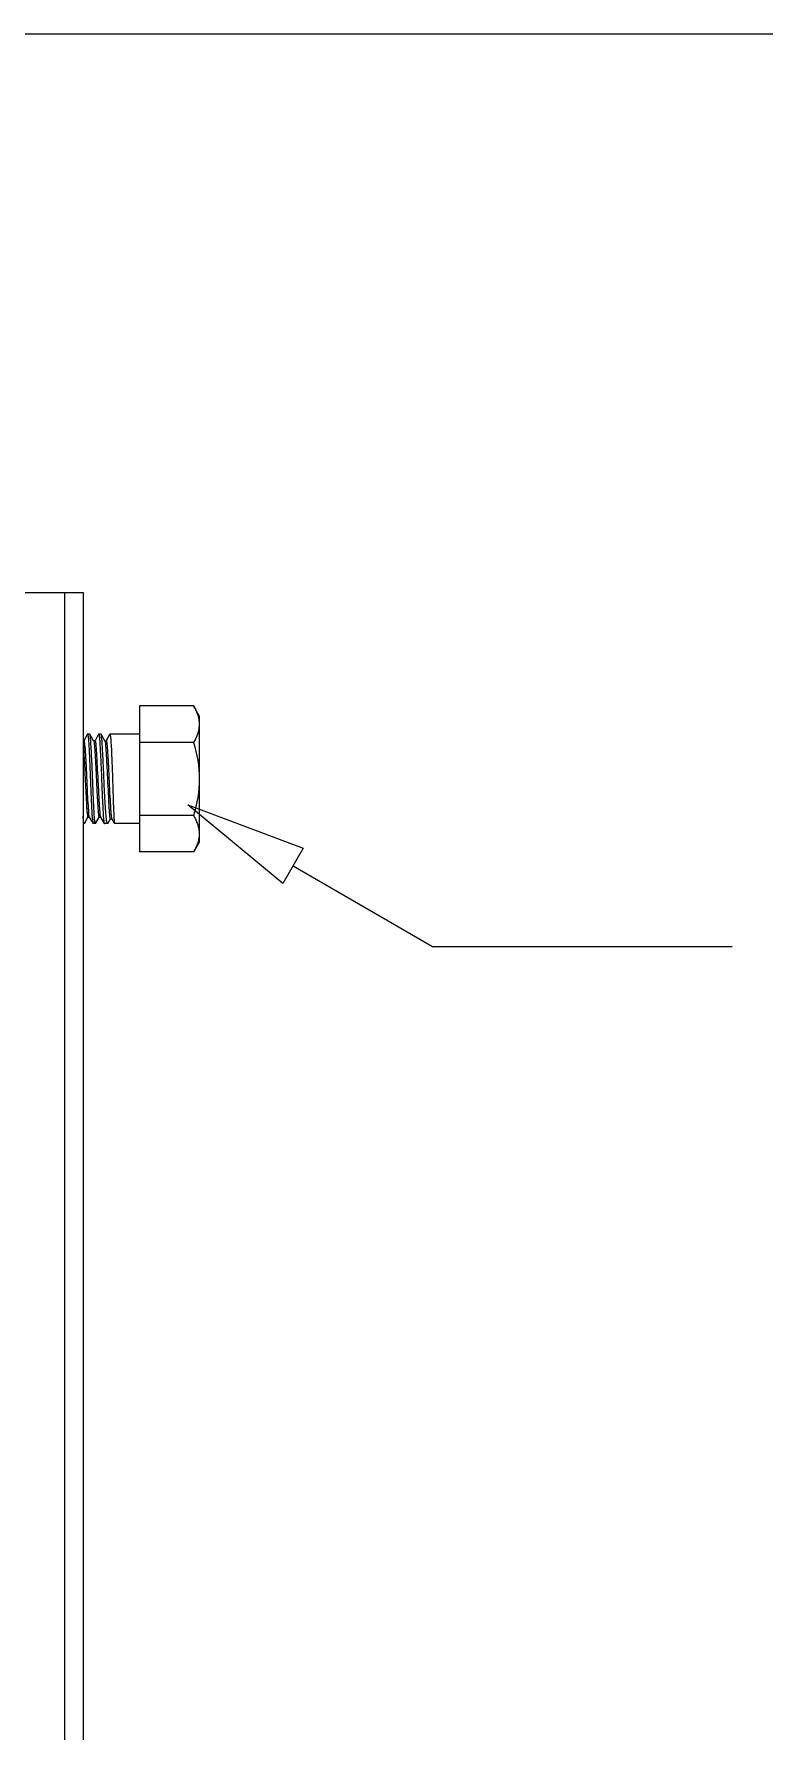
# Model space of a CAD drawing. Extents: x 69728788 to 150676229, y 20327566 to 43663798.
# Drawn here: x 75456291 to 75456738, y 20755173 to 20756210 of the extents above; entities that cross this region are included whole.
import ezdxf

# ---------------------------------------------------------------- set-up
doc = ezdxf.new("R2010")
doc.units = 0
doc.header["$LTSCALE"] = 1000
doc.header["$MEASUREMENT"] = 0
doc.layers.get('0').update_dxf_attribs({"linetype": 'CONTINUOUS'})
doc.layers.add('02___PRT_ALL_AXES', color=7, linetype='CONTINUOUS')

msp = doc.modelspace()

# ---------------------------------------------------------------- linework, layer by layer
at = {"color": 0, "linetype": 'Continuous'}
msp.add_line((75456116.6, 20755868.8), (75456321.5, 20755868.8), dxfattribs=at)
at = {"color": 7, "linetype": 'Continuous'}
for p, q in [((75456310.1, 20755868.8), (75456310.1, 20754593.8)), ((75456321.5, 20755868.8), (75456321.5, 20754593.8)), ((75456356, 20755799.6), (75456356, 20755710.3)), ((75456321.9, 20755778.3), (75456321.5, 20755778.3)), ((75456324.1, 20755782.2), (75456321.8, 20755778.3)), ((75456324.1, 20755782.2), (75456324.1, 20755782.3)), ((75456325.5, 20755782.3), (75456324.1, 20755782.3)), ((75456325.6, 20755782.2), (75456325.5, 20755782.3)), ((75456327.8, 20755778.3), (75456325.6, 20755782.2)), ((75456327.9, 20755778.2), (75456327.8, 20755778.3)), ((75456328.7, 20755778.3), (75456327.8, 20755778.3)), ((75456327.9, 20755778.2), (75456327.9, 20755778.1)), ((75456330.9, 20755782.2), (75456328.7, 20755778.3)), ((75456330.9, 20755782.2), (75456331, 20755782.3)), ((75456332.3, 20755782.3), (75456331, 20755782.3)), ((75456332.4, 20755782.2), (75456332.3, 20755782.3)), ((75456334.7, 20755778.2), (75456332.4, 20755782.2)), ((75456334.7, 20755778.3), (75456335.5, 20755778.3)), ((75456334.7, 20755778.2), (75456334.8, 20755778.1)), ((75456335.5, 20755778.3), (75456337.8, 20755782.3)), ((75456337.7, 20755782.2), (75456335.5, 20755778.3)), ((75456337.7, 20755782.2), (75456337.8, 20755782.3)), ((75456356, 20755782.3), (75456337.8, 20755782.3)), ((75456322.1, 20755727.6), (75456321.5, 20755727.6)), ((75456322.2, 20755727.7), (75456322.1, 20755727.6)), ((75456322.2, 20755727.7), (75456324.4, 20755731.5)), ((75456324.4, 20755731.6), (75456325.2, 20755731.6)), ((75456325.1, 20755731.8), (75456325.2, 20755731.6)), ((75456325.2, 20755731.6), (75456327.5, 20755727.7)), ((75456325.2, 20755731.6), (75456325.2, 20755731.6)), ((75456327.5, 20755727.7), (75456327.6, 20755727.6)), ((75456328.9, 20755727.6), (75456327.6, 20755727.6)), ((75456329, 20755727.7), (75456328.9, 20755727.6)), ((75456329, 20755727.7), (75456331.2, 20755731.5)), ((75456331.2, 20755731.6), (75456332.1, 20755731.6)), ((75456332, 20755731.7), (75456332, 20755731.6)), ((75456332, 20755731.6), (75456332.1, 20755731.6)), ((75456332.1, 20755731.6), (75456334.3, 20755727.7)), ((75456334.3, 20755727.7), (75456334.4, 20755727.6)), ((75456336.3, 20755727.6), (75456334.4, 20755727.6)), ((75456336.5, 20755727.7), (75456336.3, 20755727.6)), ((75456336.5, 20755727.7), (75456338.1, 20755730.5)), ((75456338.1, 20755730.6), (75456338.9, 20755730.6)), ((75456338.9, 20755730.6), (75456340.6, 20755727.7)), ((75456340.6, 20755727.7), (75456340.7, 20755727.6)), ((75456356, 20755727.6), (75456340.7, 20755727.6))]:
    msp.add_line(p, q, dxfattribs=at)
at = {"color": 4}
msp.add_lwpolyline([(75456443.6, 20755691.1), (75456385.4, 20755739.1), (75456456, 20755712.6)], close=True, dxfattribs=at)
msp.add_lwpolyline([(75456449.8, 20755701.8), (75456535, 20755652.5)], dxfattribs=at)
at = {"color": 4, "extrusion": (0, 1, 0), "elevation": 20755652.5}
msp.add_lwpolyline([(-75456535, 0), (-75456718.3, 0)], dxfattribs=at)
at = {"color": 7, "linetype": 'Continuous'}
for points, knots in [([(75456321.5, 20755775.9), (75456321.8, 20755772.2), (75456322.1, 20755766.1), (75456322.6, 20755757.3), (75456322.9, 20755749.8), (75456323.2, 20755743.8), (75456323.5, 20755739.5), (75456323.6, 20755736.8), (75456323.8, 20755734.7), (75456324, 20755733), (75456324.1, 20755732.2), (75456324.3, 20755731.6), (75456324.4, 20755731.6)], [0, 0, 0, 0, 0.247646, 0.416756, 0.591971, 0.753843, 0.82405, 0.884422, 0.933288, 0.969311, 0.991574, 1, 1, 1, 1]), ([(75456321.9, 20755778.3), (75456322, 20755778.3), (75456322.1, 20755777.5), (75456322.3, 20755776.5), (75456322.5, 20755774.4), (75456322.7, 20755771.8), (75456322.9, 20755768.5), (75456323.2, 20755763.4), (75456323.5, 20755756.4), (75456323.9, 20755748.1), (75456324.2, 20755740.8), (75456324.7, 20755735.5), (75456324.8, 20755732.6), (75456325.1, 20755731.8)], [0, 0, 0, 0, 0.009861, 0.036418, 0.079269, 0.13699, 0.207575, 0.28855, 0.470002, 0.656005, 0.820572, 0.94075, 1, 1, 1, 1]), ([(75456324.1, 20755782.3), (75456324.1, 20755782.3), (75456324.2, 20755782.3), (75456324.2, 20755782.3), (75456324.2, 20755782.3)], [0, 0, 0, 0, 0.495642, 1, 1, 1, 1]), ([(75456324.2, 20755782.3), (75456324.4, 20755782.2), (75456324.4, 20755781.3), (75456324.7, 20755780), (75456324.8, 20755777.4), (75456325, 20755774.2), (75456325.2, 20755770.3), (75456325.5, 20755764), (75456325.8, 20755755.7), (75456326.2, 20755745.9), (75456326.5, 20755738.4), (75456326.8, 20755733.3), (75456327, 20755730.6), (75456327.3, 20755728.9), (75456327.3, 20755727.9), (75456327.5, 20755727.7)], [0, 0, 0, 0, 0.010807, 0.039039, 0.08401, 0.144142, 0.217265, 0.300718, 0.486187, 0.673761, 0.836333, 0.900675, 0.950462, 0.983919, 1, 1, 1, 1]), ([(75456328.9, 20755727.6), (75456328.7, 20755727.6), (75456328.7, 20755728.6), (75456328.4, 20755729.8), (75456328.3, 20755732.4), (75456328.1, 20755735.5), (75456327.9, 20755739.5), (75456327.6, 20755745.7), (75456327.3, 20755754.1), (75456326.9, 20755763.8), (75456326.5, 20755771.4), (75456326.2, 20755776.5), (75456326.1, 20755779.2), (75456325.8, 20755781), (75456325.7, 20755781.9), (75456325.6, 20755782.2)], [0, 0, 0, 0, 0.009937, 0.037394, 0.081764, 0.141482, 0.214378, 0.297782, 0.483611, 0.671943, 0.835376, 0.900095, 0.95018, 0.983836, 1, 1, 1, 1]), ([(75456327.9, 20755778.1), (75456328.2, 20755777.3), (75456328.4, 20755774.5), (75456328.8, 20755769.2), (75456329.2, 20755761.9), (75456329.6, 20755753.6), (75456329.9, 20755746.6), (75456330.2, 20755741.4), (75456330.4, 20755738.1), (75456330.6, 20755735.5), (75456330.7, 20755733.4), (75456331, 20755732.4), (75456331.1, 20755731.6), (75456331.2, 20755731.6)], [0, 0, 0, 0, 0.058061, 0.17756, 0.341977, 0.528262, 0.710254, 0.791529, 0.862402, 0.920373, 0.963418, 0.990098, 1, 1, 1, 1]), ([(75456328.7, 20755778.3), (75456328.9, 20755778.3), (75456328.9, 20755777.5), (75456329.2, 20755776.5), (75456329.3, 20755774.4), (75456329.5, 20755771.8), (75456329.7, 20755768.5), (75456330, 20755763.3), (75456330.3, 20755756.2), (75456330.8, 20755747.9), (75456331.1, 20755740.6), (75456331.6, 20755735.4), (75456331.7, 20755732.5), (75456332, 20755731.7)], [0, 0, 0, 0, 0.009936, 0.036715, 0.079918, 0.138092, 0.209199, 0.290719, 0.473148, 0.659662, 0.823957, 0.942903, 1, 1, 1, 1]), ([(75456331, 20755782.3), (75456331, 20755782.3), (75456331, 20755782.3), (75456331, 20755782.3), (75456331, 20755782.3)], [0, 0, 0, 0, 0.495657, 1, 1, 1, 1]), ([(75456331, 20755782.3), (75456331.2, 20755782.2), (75456331.2, 20755781.3), (75456331.5, 20755780), (75456331.6, 20755777.4), (75456331.8, 20755774.2), (75456332, 20755770.3), (75456332.3, 20755764), (75456332.7, 20755755.7), (75456333, 20755745.9), (75456333.4, 20755738.4), (75456333.7, 20755733.3), (75456333.8, 20755730.6), (75456334.1, 20755728.9), (75456334.2, 20755727.9), (75456334.3, 20755727.7)], [0, 0, 0, 0, 0.010805, 0.039035, 0.084006, 0.144137, 0.217258, 0.300707, 0.486178, 0.673755, 0.836333, 0.900676, 0.950463, 0.983919, 1, 1, 1, 1]), ([(75456336.3, 20755727.6), (75456336.1, 20755727.6), (75456336, 20755728.6), (75456335.7, 20755729.8), (75456335.5, 20755732.4), (75456335.2, 20755735.5), (75456335, 20755739.5), (75456334.6, 20755745.7), (75456334.2, 20755754), (75456333.8, 20755763.8), (75456333.4, 20755771.4), (75456333.1, 20755776.5), (75456332.9, 20755779.2), (75456332.7, 20755781), (75456332.6, 20755781.9), (75456332.4, 20755782.2)], [0, 0, 0, 0, 0.010502, 0.038099, 0.08249, 0.142166, 0.214982, 0.298287, 0.483891, 0.672026, 0.835341, 0.900033, 0.950117, 0.983795, 1, 1, 1, 1]), ([(75456334.8, 20755778.1), (75456335.1, 20755777.2), (75456335.2, 20755774.2), (75456335.7, 20755768.7), (75456336, 20755761.1), (75456336.4, 20755752.7), (75456336.8, 20755745.6), (75456337, 20755740.3), (75456337.2, 20755737), (75456337.4, 20755734.4), (75456337.6, 20755732.3), (75456337.8, 20755731.4), (75456337.9, 20755730.6), (75456338.1, 20755730.6)], [0, 0, 0, 0, 0.061527, 0.184105, 0.350401, 0.536806, 0.717122, 0.79706, 0.866437, 0.922927, 0.964691, 0.990471, 1, 1, 1, 1]), ([(75456335.5, 20755778.3), (75456335.7, 20755778.3), (75456335.8, 20755777.4), (75456336, 20755776.4), (75456336.2, 20755774.1), (75456336.4, 20755771.4), (75456336.6, 20755767.9), (75456336.9, 20755762.4), (75456337.2, 20755755.1), (75456337.6, 20755746.6), (75456338, 20755740), (75456338.3, 20755735.6), (75456338.4, 20755733.3), (75456338.7, 20755731.7), (75456338.8, 20755730.9), (75456338.9, 20755730.6)], [0, 0, 0, 0, 0.010274, 0.038063, 0.082846, 0.143014, 0.216332, 0.300061, 0.486006, 0.673588, 0.835722, 0.899843, 0.949562, 0.983245, 1, 1, 1, 1]), ([(75456337.8, 20755782.3), (75456337.8, 20755782.3), (75456337.8, 20755782.3), (75456337.8, 20755782.3), (75456337.8, 20755782.3)], [0, 0, 0, 0, 0.495641, 1, 1, 1, 1]), ([(75456337.8, 20755782.3), (75456338, 20755782.2), (75456338, 20755781.2), (75456338.3, 20755779.9), (75456338.4, 20755777.3), (75456338.7, 20755774.1), (75456338.8, 20755770.1), (75456339.1, 20755763.8), (75456339.4, 20755755.4), (75456339.7, 20755745.6), (75456339.9, 20755738), (75456340.2, 20755733), (75456340.3, 20755730.4), (75456340.5, 20755728.7), (75456340.5, 20755727.9), (75456340.6, 20755727.7)], [0, 0, 0, 0, 0.010957, 0.039614, 0.085254, 0.146244, 0.220349, 0.304833, 0.492159, 0.680724, 0.842834, 0.906272, 0.954681, 0.986284, 1, 1, 1, 1]), ([(75456322.1, 20755727.6), (75456322, 20755727.6), (75456321.9, 20755728.2), (75456321.7, 20755728.9), (75456321.6, 20755730.4), (75456321.5, 20755731.5), (75456321.5, 20755732.2)], [0, 0, 0, 0, 0.071979, 0.263441, 0.574766, 1, 1, 1, 1])]:
    msp.add_open_spline(points, degree=3, knots=knots, dxfattribs=at)
at = {"layer": '02___PRT_ALL_AXES', "color": 0, "linetype": 'Continuous'}
msp.add_line((75455680.4, 20756210.3), (75460686.7, 20756210.3), dxfattribs=at)
at = {"layer": '02___PRT_ALL_AXES', "color": 7, "linetype": 'Continuous'}
for p, q in [((75456389, 20755799.6), (75456356, 20755799.6)), ((75456392.4, 20755793.6), (75456389, 20755799.6)), ((75456392.4, 20755793.6), (75456392.4, 20755716.2)), ((75456325.5, 20755782.3), (75456324.1, 20755782.3)), ((75456332.3, 20755782.3), (75456331, 20755782.3)), ((75456356, 20755782.3), (75456337.8, 20755782.3)), ((75456389, 20755777.3), (75456356, 20755777.3)), ((75456322.1, 20755727.6), (75456321.5, 20755727.6)), ((75456328.9, 20755727.6), (75456327.6, 20755727.6)), ((75456336.3, 20755727.6), (75456334.4, 20755727.6)), ((75456356, 20755727.6), (75456340.7, 20755727.6)), ((75456389, 20755732.6), (75456356, 20755732.6)), ((75456392.4, 20755716.2), (75456389, 20755710.3)), ((75456389, 20755710.3), (75456356, 20755710.3))]:
    msp.add_line(p, q, dxfattribs=at)
for points, knots in [([(75456389, 20755799.6), (75456389.5, 20755798.7), (75456391.3, 20755795.3), (75456392.4, 20755791.4), (75456392.4, 20755788.5)], [0, 0, 0, 0, 0.263017, 1, 1, 1, 1]), ([(75456392.4, 20755788.5), (75456392.4, 20755787.5), (75456392.1, 20755783.6), (75456390.5, 20755779.9), (75456389, 20755777.3)], [0, 0, 0, 0, 0.241275, 1, 1, 1, 1]), ([(75456389, 20755732.6), (75456389.5, 20755731.7), (75456391.3, 20755728.3), (75456392.4, 20755724.3), (75456392.4, 20755721.4)], [0, 0, 0, 0, 0.263017, 1, 1, 1, 1])]:
    msp.add_open_spline(points, degree=3, knots=knots, dxfattribs=at)
for points in [[(75456389, 20755777.3), (75456391.1, 20755770), (75456392.4, 20755762.5), (75456392.4, 20755754.9)], [(75456392.4, 20755754.9), (75456392.4, 20755747.4), (75456391.1, 20755739.8), (75456389, 20755732.6)], [(75456391.7, 20755716.5), (75456391.1, 20755714.3), (75456390.1, 20755712.2), (75456389, 20755710.3)], [(75456392.4, 20755721.4), (75456392.4, 20755719.8), (75456392.2, 20755718.1), (75456391.7, 20755716.5)]]:
    msp.add_open_spline(points, degree=3, dxfattribs=at)

doc.saveas('drawing.dxf')
